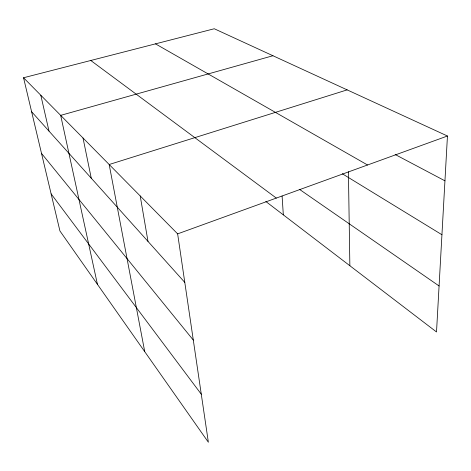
<?xml version="1.0" encoding="UTF-8"?>
<svg xmlns="http://www.w3.org/2000/svg" width="471" height="471" viewBox="0 0 471 471"><rect width="100%" height="100%" fill="white"/><g stroke="black" fill="none" stroke-linecap="round" stroke-linejoin="round"><path stroke-width="0.71" d="M23.55 77.756L177.638 233.869L208.365 442.245L59.929 230.955L23.55 77.756L214.281 28.755L447.45 136.013L436.511 331.967L265.821 201.482M177.638 233.869L447.45 136.013M347.156 89.879L109.172 164.509L144.732 351.666M272.945 55.737L60.671 115.366L97.438 284.349M395.14 154.494L444.948 180.835M155.483 43.862L367.551 164.991M342.252 173.722L441.939 234.741M299.55 189.407L439.078 285.968M90.779 60.488L276.318 198.079M31.616 111.733L184.791 282.406M41.513 153.416L193.298 340.091M51.127 193.881L201.282 394.209M40.812 95.248L49.002 131.103M83.014 138.003L91.256 178.185M140.211 195.954L147.994 241.405M282.094 196.018L283.324 214.864M348.416 171.721L349.865 265.732"/></g></svg>
